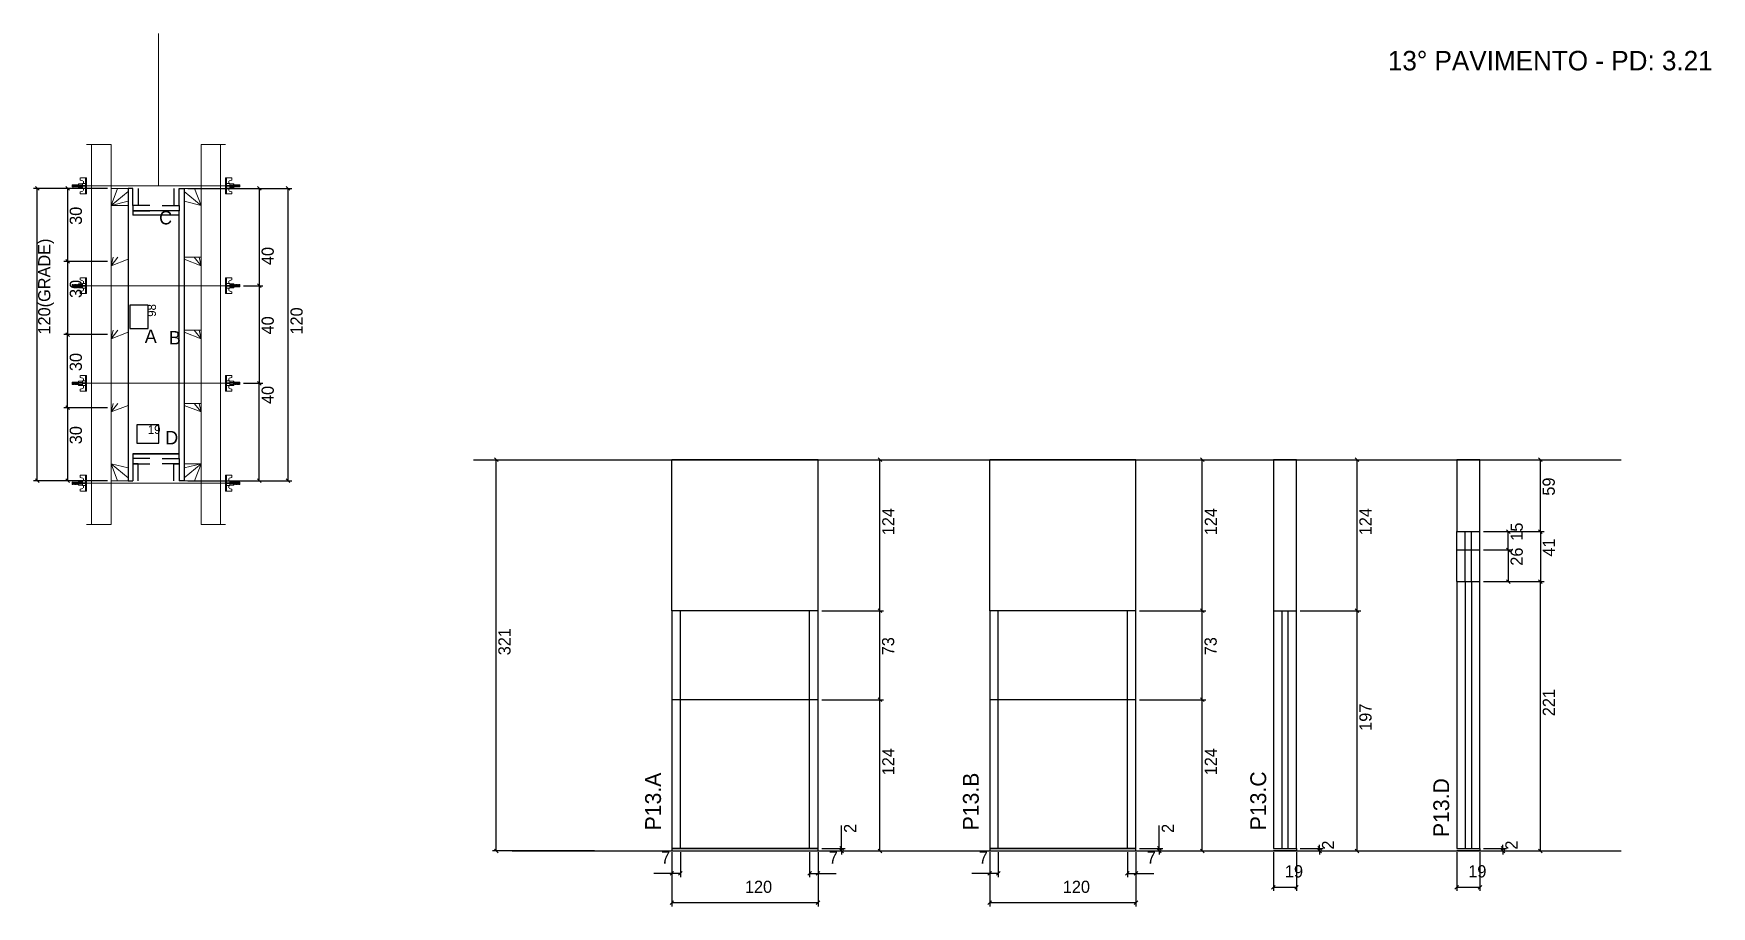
# Model space of a CAD drawing. Header units: metres. Extents: x 4483 to 5860, y 8696 to 9413.
import ezdxf

# ---------------------------------------------------------------- set-up
doc = ezdxf.new("R2010")
doc.units = ezdxf.units.M
for name, color, linetype in [('CHAPA', 7, 'Continuous'), ('COTA', 7, 'Continuous'), ('Hachura', 7, 'Continuous'), ('Madeira', 7, 'Continuous'), ('NIVEL 2° PAV.', 7, 'Continuous'), ('NOMENCLATURA', 7, 'Continuous'), ('Nível', 7, 'Continuous'), ('Painéis', 7, 'Continuous'), ('Perfil Metálico', 7, 'Continuous'), ('SARR_2.2x7', 7, 'Continuous'), ('SARRAFO', 7, 'Continuous'), ('Texto Seção', 7, 'Continuous'), ('TEXTO_GERAL', 7, 'Continuous')]:
    doc.layers.add(name, color=color, linetype=linetype)

msp = doc.modelspace()

# ---------------------------------------------------------------- linework, layer by layer
at = {"layer": 'CHAPA', "color": 1, "lineweight": 25}
for points in [[(4564.7, 9285.8), (4560.7, 9285.8), (4560.7, 9045.8), (4564.7, 9045.8)], [(4564.7, 9285.8), (4560.7, 9285.8), (4560.7, 9045.8), (4564.7, 9045.8)], [(4602.7, 9285.8), (4606.7, 9285.8), (4606.7, 9045.8), (4602.7, 9045.8)], [(4602.7, 9285.8), (4606.7, 9285.8), (4606.7, 9045.8), (4602.7, 9045.8)], [(4602.7, 9263.8), (4602.7, 9267.4), (4564.7, 9267.4), (4564.7, 9263.8)], [(4602.7, 9263.8), (4602.7, 9267.4), (4564.7, 9267.4), (4564.7, 9263.8)], [(4602.7, 9064.2), (4602.7, 9067.8), (4564.7, 9067.8), (4564.7, 9064.2)], [(4602.7, 9064.2), (4602.7, 9067.8), (4564.7, 9067.8), (4564.7, 9064.2)]]:
    msp.add_lwpolyline(points, dxfattribs=at)
at = {"layer": 'COTA', "color": 241, "lineweight": 25}
for p, q in [((4543.7, 9285.8), (4483.1, 9285.8)), ((4486.1, 9045.8), (4486.1, 9285.8)), ((4543.7, 9285.8), (4508.1, 9285.8)), ((4511.1, 9285.8), (4511.1, 9225.8)), ((4609.7, 9285.8), (4695.1, 9285.8)), ((4643.7, 9285.8), (4671.4, 9285.8)), ((4668.4, 9285.8), (4668.4, 9205.9)), ((4692.1, 9045.8), (4692.1, 9285.8)), ((4543.7, 9225.8), (4508.1, 9225.8)), ((4543.7, 9225.8), (4508.1, 9225.8)), ((4511.1, 9225.8), (4511.1, 9165.8)), ((4655.5, 9205.9), (4671.4, 9205.9)), ((4655.5, 9205.9), (4671.4, 9205.9)), ((4668.4, 9205.9), (4668.4, 9125.9)), ((4543.7, 9165.8), (4508.1, 9165.8)), ((4543.7, 9165.8), (4508.1, 9165.8)), ((4511.1, 9105.8), (4511.1, 9165.8)), ((4655.5, 9125.9), (4671.4, 9125.9)), ((4655.5, 9125.9), (4671.4, 9125.9)), ((4668.4, 9045.8), (4668.4, 9125.9)), ((4543.7, 9105.8), (4508.1, 9105.8)), ((4543.7, 9105.8), (4508.1, 9105.8)), ((4511.1, 9105.8), (4511.1, 9045.8)), ((5127, 9063.1), (5007, 9063.1)), ((5007, 8939.1), (5007, 9063.1)), ((5127, 8939.1), (5127, 9063.1)), ((5387.9, 9063.1), (5267.9, 9063.1)), ((5267.9, 8939.1), (5267.9, 9063.1)), ((5387.9, 8939.1), (5387.9, 9063.1)), ((4543.7, 9045.8), (4483.1, 9045.8)), ((4543.7, 9045.8), (4508.1, 9045.8)), ((4609.7, 9045.8), (4695.1, 9045.8)), ((4643.7, 9045.8), (4671.4, 9045.8))]:
    msp.add_line(p, q, dxfattribs=at)
at = {"layer": 'COTA', "color": 0, "lineweight": 25}
for p, q in [((4487.6, 9284.3), (4484.6, 9287.3)), ((4512.6, 9284.3), (4509.6, 9287.3)), ((4669.9, 9284.3), (4666.9, 9287.3)), ((4693.6, 9284.3), (4690.6, 9287.3)), ((4509.6, 9227.3), (4512.6, 9224.3)), ((4512.6, 9224.3), (4509.6, 9227.3)), ((4666.9, 9207.4), (4669.9, 9204.4)), ((4669.9, 9204.4), (4666.9, 9207.4)), ((4509.6, 9167.3), (4512.6, 9164.3)), ((4512.6, 9164.3), (4509.6, 9167.3)), ((4669.9, 9124.4), (4666.9, 9127.4)), ((4666.9, 9127.4), (4669.9, 9124.4)), ((4512.6, 9104.3), (4509.6, 9107.3)), ((4509.6, 9107.3), (4512.6, 9104.3)), ((5179.3, 9061.6), (5176.3, 9064.6)), ((5443.9, 9061.6), (5440.9, 9064.6)), ((5570.9, 9061.6), (5567.9, 9064.6)), ((5721.4, 9061.6), (5718.4, 9064.6)), ((4484.6, 9047.3), (4487.6, 9044.3)), ((4509.6, 9047.3), (4512.6, 9044.3)), ((4666.9, 9047.3), (4669.9, 9044.3)), ((4690.6, 9047.3), (4693.6, 9044.3)), ((5718.4, 9005.6), (5721.4, 9002.6)), ((5721.4, 8961.6), (5718.4, 8964.6)), ((5179.3, 8937.6), (5176.3, 8940.6)), ((5176.3, 8940.6), (5179.3, 8937.6)), ((5443.9, 8937.6), (5440.9, 8940.6)), ((5440.9, 8940.6), (5443.9, 8937.6)), ((5567.9, 8940.6), (5570.9, 8937.6)), ((5570.9, 8937.6), (5567.9, 8940.6)), ((5179.3, 8864.6), (5176.3, 8867.6)), ((5176.3, 8867.6), (5179.3, 8864.6)), ((5443.9, 8864.6), (5440.9, 8867.6)), ((5440.9, 8867.6), (5443.9, 8864.6)), ((5144.8, 8745.6), (5147.8, 8742.6)), ((5405.6, 8745.6), (5408.6, 8742.6)), ((5537.1, 8745.6), (5540.1, 8742.6)), ((5687.6, 8745.6), (5690.6, 8742.6)), ((5147.8, 8740.6), (5144.8, 8743.6)), ((5176.3, 8743.6), (5179.3, 8740.6)), ((5408.6, 8740.6), (5405.6, 8743.6)), ((5440.9, 8743.6), (5443.9, 8740.6)), ((5540.1, 8740.6), (5537.1, 8743.6)), ((5567.9, 8743.6), (5570.9, 8740.6)), ((5690.6, 8740.6), (5687.6, 8743.6)), ((5718.4, 8743.6), (5721.4, 8740.6)), ((5008.5, 8725.1), (5005.5, 8722.1)), ((5012.5, 8722.1), (5015.5, 8725.1)), ((5121.5, 8725.1), (5118.5, 8722.1)), ((5125.5, 8722.1), (5128.5, 8725.1)), ((5269.4, 8725.1), (5266.4, 8722.1)), ((5273.4, 8722.1), (5276.4, 8725.1)), ((5382.4, 8725.1), (5379.4, 8722.1)), ((5386.4, 8722.1), (5389.4, 8725.1)), ((5502.2, 8713.7), (5499.2, 8710.7)), ((5518.2, 8710.7), (5521.2, 8713.7)), ((5652.7, 8713.7), (5649.7, 8710.7)), ((5668.7, 8710.7), (5671.7, 8713.7)), ((5008.5, 8701), (5005.5, 8698)), ((5125.5, 8698), (5128.5, 8701)), ((5269.4, 8701), (5266.4, 8698)), ((5386.4, 8698), (5389.4, 8701))]:
    msp.add_line(p, q, dxfattribs=at)
at = {"layer": 'COTA', "color": 180, "lineweight": 25}
for p, q in [((4577.1, 9190), (4562.1, 9190)), ((4562.1, 9190), (4562.1, 9170.7)), ((4577.1, 9170.7), (4577.1, 9190)), ((4562.1, 9170.7), (4577.1, 9170.7)), ((4585.9, 9091.8), (4567.9, 9091.8)), ((4567.9, 9091.8), (4567.9, 9076.8)), ((4585.9, 9076.8), (4585.9, 9091.8)), ((4567.9, 9076.8), (4585.9, 9076.8))]:
    msp.add_line(p, q, dxfattribs=at)
at = {"layer": 'COTA', "color": 4, "lineweight": 25}
for p, q in [((5130, 9063.1), (5180.8, 9063.1)), ((5177.8, 8939.1), (5177.8, 9063.1)), ((5390.9, 9063.1), (5445.4, 9063.1)), ((5442.4, 8939.1), (5442.4, 9063.1)), ((5522.7, 9063.1), (5572.4, 9063.1)), ((5569.4, 8939.1), (5569.4, 9063.1)), ((5673.2, 9063.1), (5722.9, 9063.1)), ((5719.9, 9004.1), (5719.9, 9063.1)), ((5673.2, 9004.1), (5722.9, 9004.1)), ((5673.2, 8963.1), (5722.9, 8963.1)), ((5719.9, 8742.1), (5719.9, 8963.1)), ((5130, 8939.1), (5180.8, 8939.1)), ((5130, 8939.1), (5180.8, 8939.1)), ((5177.8, 8866.1), (5177.8, 8939.1)), ((5390.9, 8939.1), (5445.4, 8939.1)), ((5390.9, 8939.1), (5445.4, 8939.1)), ((5442.4, 8866.1), (5442.4, 8939.1)), ((5522.7, 8939.1), (5572.4, 8939.1)), ((5522.7, 8939.1), (5572.4, 8939.1)), ((5569.4, 8742.1), (5569.4, 8939.1)), ((5130, 8866.1), (5180.8, 8866.1)), ((5130, 8866.1), (5180.8, 8866.1)), ((5177.8, 8742.1), (5177.8, 8866.1)), ((5390.9, 8866.1), (5445.4, 8866.1)), ((5390.9, 8866.1), (5445.4, 8866.1)), ((5442.4, 8742.1), (5442.4, 8866.1)), ((5146.3, 8744.1), (5146.3, 8762.9)), ((5407.1, 8744.1), (5407.1, 8762.9)), ((5538.6, 8744.1), (5538.6, 8747.1)), ((5689.1, 8744.1), (5689.1, 8747.1)), ((5007, 8741.1), (5007, 8696.5)), ((5007, 8739.1), (5007, 8720.6)), ((5014, 8741.1), (5014, 8720.6)), ((5120, 8741.1), (5120, 8720.6)), ((5127, 8741.1), (5127, 8696.5)), ((5127, 8739.1), (5127, 8720.6)), ((5130, 8744.1), (5149.3, 8744.1)), ((5130, 8742.1), (5149.3, 8742.1)), ((5130, 8742.1), (5180.8, 8742.1)), ((5146.3, 8742.1), (5146.3, 8744.1)), ((5146.3, 8742.1), (5146.3, 8739.1)), ((5267.9, 8741.1), (5267.9, 8696.5)), ((5267.9, 8739.1), (5267.9, 8720.6)), ((5274.9, 8741.1), (5274.9, 8720.6)), ((5380.9, 8741.1), (5380.9, 8720.6)), ((5387.9, 8741.1), (5387.9, 8696.5)), ((5387.9, 8739.1), (5387.9, 8720.6)), ((5390.9, 8744.1), (5410.1, 8744.1)), ((5390.9, 8742.1), (5410.1, 8742.1)), ((5390.9, 8742.1), (5445.4, 8742.1)), ((5407.1, 8742.1), (5407.1, 8744.1)), ((5407.1, 8742.1), (5407.1, 8739.1)), ((5500.7, 8741.1), (5500.7, 8709.2)), ((5519.7, 8741.1), (5519.7, 8709.2)), ((5522.7, 8744.1), (5541.6, 8744.1)), ((5522.7, 8742.1), (5541.6, 8742.1)), ((5522.7, 8742.1), (5572.4, 8742.1)), ((5538.6, 8742.1), (5538.6, 8744.1)), ((5538.6, 8742.1), (5538.6, 8739.1)), ((5651.2, 8741.1), (5651.2, 8709.2)), ((5670.2, 8741.1), (5670.2, 8709.2)), ((5673.2, 8744.1), (5692.1, 8744.1)), ((5673.2, 8742.1), (5692.1, 8742.1)), ((5673.2, 8742.1), (5722.9, 8742.1)), ((5689.1, 8742.1), (5689.1, 8744.1)), ((5689.1, 8742.1), (5689.1, 8739.1)), ((5007, 8723.6), (4992.3, 8723.6)), ((5014, 8723.6), (5007, 8723.6)), ((5120, 8723.6), (5127, 8723.6)), ((5127, 8723.6), (5141.8, 8723.6)), ((5267.9, 8723.6), (5253.2, 8723.6)), ((5274.9, 8723.6), (5267.9, 8723.6)), ((5380.9, 8723.6), (5387.9, 8723.6)), ((5387.9, 8723.6), (5402.6, 8723.6)), ((5500.7, 8712.2), (5519.7, 8712.2)), ((5651.2, 8712.2), (5670.2, 8712.2)), ((5127, 8699.5), (5007, 8699.5)), ((5387.9, 8699.5), (5267.9, 8699.5))]:
    msp.add_line(p, q, dxfattribs=at)
at = {"layer": 'COTA', "color": 241, "lineweight": 25}
for points in [[(5519.7, 8939.1), (5519.7, 9063.1), (5500.7, 9063.1), (5500.7, 8939.1)], [(5670.2, 9004.1), (5670.2, 9063.1), (5651.2, 9063.1), (5651.2, 9004.1)]]:
    msp.add_lwpolyline(points, dxfattribs=at)
at = {"layer": 'Hachura', "color": 0, "lineweight": 9}
for p, q in [((4515.2, 9288.8), (4514.9, 9288.5)), ((4514.9, 9288.5), (4514.9, 9287.2)), ((4515.2, 9286.9), (4514.9, 9287.2)), ((4515.5, 9288.8), (4515.2, 9288.8)), ((4515.2, 9286.9), (4515.2, 9288.8)), ((4515.9, 9286.9), (4515.2, 9288.2)), ((4515.8, 9286.8), (4515.2, 9287.9)), ((4515.2, 9287.4), (4515.6, 9286.8)), ((4515.2, 9287.2), (4515.3, 9286.9)), ((4515.5, 9288.8), (4516.5, 9286.9)), ((4515.5, 9288.8), (4516.5, 9286.9)), ((4515.6, 9288.9), (4516.7, 9286.8)), ((4516.9, 9286.8), (4515.9, 9288.9)), ((4515.9, 9286.9), (4516.5, 9286.9)), ((4516.7, 9288.8), (4516.1, 9288.8)), ((4517, 9286.9), (4516.1, 9288.8)), ((4516.7, 9288.8), (4517.7, 9286.9)), ((4516.8, 9288.9), (4517.9, 9286.8)), ((4518.1, 9286.8), (4517, 9288.9)), ((4517.7, 9286.9), (4517, 9286.9)), ((4517.9, 9288.8), (4517.2, 9288.8)), ((4518.2, 9286.9), (4517.2, 9288.8)), ((4517.4, 9288.8), (4517.2, 9288.8)), ((4517.9, 9288.8), (4518.8, 9286.9)), ((4518, 9288.9), (4519, 9286.8)), ((4519.3, 9286.8), (4518.2, 9288.9)), ((4518.4, 9286.9), (4518.2, 9286.9)), ((4519, 9288.8), (4518.4, 9288.8)), ((4519.3, 9286.9), (4518.4, 9288.8)), ((4518.4, 9286.9), (4518.8, 9286.9)), ((4519, 9288.8), (4520, 9286.9)), ((4519.3, 9286.9), (4520, 9286.9)), ((4520, 9287.7), (4519.4, 9288.9)), ((4520, 9287.9), (4519.5, 9288.8)), ((4520, 9288.8), (4519.5, 9288.8)), ((4520, 9286.1), (4520, 9289.5)), ((4520, 9289.5), (4523.2, 9289.5)), ((4520, 9288.5), (4523.2, 9288.5)), ((4520, 9286.9), (4523.2, 9286.9)), ((4523.2, 9286.1), (4520, 9286.1)), ((4520.1, 9286.1), (4520.1, 9289.5)), ((4521.5, 9294.3), (4521.5, 9292.6)), ((4521.5, 9292.6), (4523.7, 9292)), ((4521.5, 9283), (4523.7, 9283.6)), ((4521.5, 9281.4), (4521.5, 9283)), ((4526.7, 9294.3), (4521.6, 9294.3)), ((4523.2, 9289.7), (4523.2, 9285.9)), ((4525.8, 9289.7), (4523.2, 9289.7)), ((4523.2, 9285.9), (4523.2, 9286.1)), ((4523.2, 9285.9), (4523.2, 9286.1)), ((4523.2, 9285.9), (4525.8, 9285.9)), ((4525.8, 9288.1), (4523.8, 9288.1)), ((4523.8, 9287.6), (4525.8, 9287.6)), ((4524, 9291.7), (4524, 9289.7)), ((4524, 9283.9), (4524, 9285.9)), ((4525.8, 9294.3), (4525.8, 9281.4)), ((4525.8, 9294.3), (4525.8, 9289.1)), ((4525.8, 9294.1), (4526.7, 9294.1)), ((4525.8, 9293.9), (4526.7, 9293.9)), ((4525.8, 9293.6), (4526.7, 9293.6)), ((4525.8, 9293.1), (4526.7, 9293.1)), ((4525.8, 9292.3), (4526.7, 9292.3)), ((4525.8, 9290.9), (4526.7, 9290.9)), ((4525.8, 9287.8), (4525.8, 9289.7)), ((4525.8, 9289.1), (4525.8, 9288.5)), ((4525.8, 9287.8), (4526.7, 9287.8)), ((4525.8, 9284.8), (4526.7, 9284.8)), ((4525.8, 9283.4), (4526.7, 9283.4)), ((4525.8, 9282.5), (4526.7, 9282.5)), ((4525.8, 9282), (4526.7, 9282)), ((4526.1, 9288.8), (4525.9, 9288.8)), ((4525.9, 9286.8), (4526.4, 9286.8)), ((4526.5, 9288.8), (4526.1, 9288.8)), ((4526.7, 9281.4), (4526.7, 9294.3)), ((4526.7, 9282.3), (4526.7, 9290.1)), ((4640.7, 9281.4), (4640.7, 9294.3)), ((4640.7, 9294.3), (4645.8, 9294.3)), ((4641.6, 9294.1), (4640.7, 9294.1)), ((4641.6, 9293.9), (4640.7, 9293.9)), ((4641.6, 9293.6), (4640.7, 9293.6)), ((4641.6, 9293.1), (4640.7, 9293.1)), ((4641.6, 9292.3), (4640.7, 9292.3)), ((4641.6, 9290.9), (4640.7, 9290.9)), ((4640.7, 9282.3), (4640.7, 9290.1)), ((4641.6, 9287.8), (4640.7, 9287.8)), ((4641.6, 9284.8), (4640.7, 9284.8)), ((4641.6, 9283.4), (4640.7, 9283.4)), ((4641.6, 9282.5), (4640.7, 9282.5)), ((4641.6, 9282), (4640.7, 9282)), ((4640.8, 9288.8), (4641.3, 9288.8)), ((4641.5, 9286.8), (4641, 9286.8)), ((4641.3, 9288.8), (4641.5, 9288.8)), ((4641.6, 9294.3), (4641.6, 9281.4)), ((4641.6, 9294.3), (4641.6, 9289.1)), ((4641.6, 9287.8), (4641.6, 9289.7)), ((4641.6, 9289.7), (4644.2, 9289.7)), ((4641.6, 9289.1), (4641.6, 9288.5)), ((4641.6, 9288.1), (4643.6, 9288.1)), ((4643.6, 9287.6), (4641.6, 9287.6)), ((4644.2, 9285.9), (4641.6, 9285.9)), ((4643.4, 9291.7), (4643.4, 9289.7)), ((4643.4, 9283.9), (4643.4, 9285.9)), ((4645.9, 9292.6), (4643.6, 9292)), ((4645.9, 9283), (4643.6, 9283.6)), ((4644.2, 9289.7), (4644.2, 9285.9)), ((4647.4, 9289.5), (4644.2, 9289.5)), ((4647.4, 9288.5), (4644.2, 9288.5)), ((4647.4, 9286.9), (4644.2, 9286.9)), ((4644.2, 9286.1), (4647.4, 9286.1)), ((4644.2, 9285.9), (4644.2, 9286.1)), ((4644.2, 9285.9), (4644.2, 9286.1)), ((4645.9, 9294.3), (4645.9, 9292.6)), ((4645.9, 9281.4), (4645.9, 9283)), ((4647.3, 9286.1), (4647.3, 9289.5)), ((4647.4, 9286.1), (4647.4, 9289.5)), ((4647.4, 9287.7), (4648, 9288.9)), ((4648.4, 9288.8), (4647.4, 9286.9)), ((4647.4, 9287.9), (4647.9, 9288.8)), ((4647.4, 9288.8), (4647.9, 9288.8)), ((4648, 9286.9), (4647.4, 9286.9)), ((4648, 9286.9), (4649, 9288.8)), ((4648.1, 9286.8), (4649.2, 9288.9)), ((4649.4, 9288.9), (4648.4, 9286.8)), ((4648.4, 9288.8), (4649, 9288.8)), ((4649.5, 9288.8), (4648.6, 9286.9)), ((4649, 9286.9), (4648.6, 9286.9)), ((4649, 9286.9), (4649.2, 9286.9)), ((4649.2, 9286.9), (4650.2, 9288.8)), ((4649.3, 9286.8), (4650.4, 9288.9)), ((4650.6, 9288.9), (4649.5, 9286.8)), ((4649.5, 9288.8), (4650.2, 9288.8)), ((4650.7, 9288.8), (4649.7, 9286.9)), ((4649.7, 9286.9), (4650.4, 9286.9)), ((4650, 9288.8), (4650.2, 9288.8)), ((4650.4, 9286.8), (4651.5, 9288.9)), ((4650.4, 9286.9), (4651.3, 9288.8)), ((4651.8, 9288.9), (4650.7, 9286.8)), ((4650.7, 9288.8), (4651.3, 9288.8)), ((4651.9, 9288.8), (4650.9, 9286.9)), ((4651.9, 9288.8), (4650.9, 9286.9)), ((4651.5, 9286.9), (4650.9, 9286.9)), ((4651.5, 9286.9), (4652.2, 9288.2)), ((4651.6, 9286.8), (4652.2, 9287.9)), ((4652.2, 9287.4), (4651.8, 9286.8)), ((4651.9, 9288.8), (4652.2, 9288.8)), ((4652.2, 9287.2), (4652, 9286.9)), ((4652.2, 9288.8), (4652.5, 9288.5)), ((4652.2, 9286.9), (4652.2, 9288.8)), ((4652.2, 9286.9), (4652.5, 9287.2)), ((4652.5, 9288.5), (4652.5, 9287.2)), ((4525.8, 9281.4), (4521.5, 9281.4)), ((4525.8, 9281.7), (4526.7, 9281.7)), ((4525.8, 9281.5), (4526.7, 9281.5)), ((4525.8, 9281.4), (4526.7, 9281.4)), ((4641.6, 9281.7), (4640.7, 9281.7)), ((4641.6, 9281.5), (4640.7, 9281.5)), ((4641.6, 9281.4), (4640.7, 9281.4)), ((4641.6, 9281.4), (4645.9, 9281.4)), ((4515.2, 9206.8), (4514.9, 9206.5)), ((4514.9, 9206.5), (4514.9, 9205.2)), ((4515.2, 9204.9), (4514.9, 9205.2)), ((4515.5, 9206.8), (4515.2, 9206.8)), ((4515.2, 9204.9), (4515.2, 9206.8)), ((4515.9, 9204.9), (4515.2, 9206.2)), ((4515.8, 9204.8), (4515.2, 9205.9)), ((4515.2, 9205.4), (4515.6, 9204.8)), ((4515.2, 9205.2), (4515.3, 9204.9)), ((4515.5, 9206.8), (4516.5, 9204.9)), ((4515.5, 9206.8), (4516.5, 9204.9)), ((4515.6, 9206.9), (4516.7, 9204.8)), ((4516.9, 9204.8), (4515.9, 9206.9)), ((4515.9, 9204.9), (4516.5, 9204.9)), ((4516.7, 9206.8), (4516.1, 9206.8)), ((4517, 9204.9), (4516.1, 9206.8)), ((4516.7, 9206.8), (4517.7, 9204.9)), ((4516.8, 9206.9), (4517.9, 9204.8)), ((4518.1, 9204.8), (4517, 9206.9)), ((4517.7, 9204.9), (4517, 9204.9)), ((4517.9, 9206.8), (4517.2, 9206.8)), ((4518.2, 9204.9), (4517.2, 9206.8)), ((4517.4, 9206.8), (4517.2, 9206.8)), ((4517.9, 9206.8), (4518.8, 9204.9)), ((4518, 9206.9), (4519, 9204.8)), ((4519.3, 9204.8), (4518.2, 9206.9)), ((4518.4, 9204.9), (4518.2, 9204.9)), ((4519, 9206.8), (4518.4, 9206.8)), ((4519.3, 9204.9), (4518.4, 9206.8)), ((4518.4, 9204.9), (4518.8, 9204.9)), ((4519, 9206.8), (4520, 9204.9)), ((4519.3, 9204.9), (4520, 9204.9)), ((4520, 9205.7), (4519.4, 9206.9)), ((4520, 9205.9), (4519.5, 9206.8)), ((4520, 9206.8), (4519.5, 9206.8)), ((4520, 9204.1), (4520, 9207.5)), ((4520, 9207.5), (4523.2, 9207.5)), ((4520, 9206.5), (4523.2, 9206.5)), ((4520, 9204.9), (4523.2, 9204.9)), ((4523.2, 9204.1), (4520, 9204.1)), ((4520.1, 9204.1), (4520.1, 9207.5)), ((4521.5, 9212.3), (4521.5, 9210.6)), ((4521.5, 9210.6), (4523.7, 9210)), ((4521.5, 9201), (4523.7, 9201.6)), ((4521.5, 9199.4), (4521.5, 9201)), ((4525.8, 9199.4), (4521.5, 9199.4)), ((4526.7, 9212.3), (4521.6, 9212.3)), ((4523.2, 9207.7), (4523.2, 9203.9)), ((4525.8, 9207.7), (4523.2, 9207.7)), ((4523.2, 9203.9), (4523.2, 9204.1)), ((4523.2, 9203.9), (4523.2, 9204.1)), ((4523.2, 9203.9), (4525.8, 9203.9)), ((4525.8, 9206.1), (4523.8, 9206.1)), ((4523.8, 9205.6), (4525.8, 9205.6)), ((4524, 9209.7), (4524, 9207.7)), ((4524, 9201.9), (4524, 9203.9)), ((4525.8, 9212.3), (4525.8, 9199.4)), ((4525.8, 9212.3), (4525.8, 9207.1)), ((4525.8, 9212.1), (4526.7, 9212.1)), ((4525.8, 9211.9), (4526.7, 9211.9)), ((4525.8, 9211.6), (4526.7, 9211.6)), ((4525.8, 9211.1), (4526.7, 9211.1)), ((4525.8, 9210.3), (4526.7, 9210.3)), ((4525.8, 9208.9), (4526.7, 9208.9)), ((4525.8, 9205.8), (4525.8, 9207.7)), ((4525.8, 9207.1), (4525.8, 9206.5)), ((4525.8, 9205.8), (4526.7, 9205.8)), ((4525.8, 9202.8), (4526.7, 9202.8)), ((4525.8, 9201.4), (4526.7, 9201.4)), ((4525.8, 9200.5), (4526.7, 9200.5)), ((4525.8, 9200), (4526.7, 9200)), ((4525.8, 9199.7), (4526.7, 9199.7)), ((4525.8, 9199.5), (4526.7, 9199.5)), ((4525.8, 9199.4), (4526.7, 9199.4)), ((4526.1, 9206.8), (4525.9, 9206.8)), ((4525.9, 9204.8), (4526.4, 9204.8)), ((4526.5, 9206.8), (4526.1, 9206.8)), ((4526.7, 9199.4), (4526.7, 9212.3)), ((4526.7, 9200.3), (4526.7, 9208.1)), ((4640.7, 9199.4), (4640.7, 9212.3)), ((4640.7, 9212.3), (4645.8, 9212.3)), ((4641.6, 9212.1), (4640.7, 9212.1)), ((4641.6, 9211.9), (4640.7, 9211.9)), ((4641.6, 9211.6), (4640.7, 9211.6)), ((4641.6, 9211.1), (4640.7, 9211.1)), ((4641.6, 9210.3), (4640.7, 9210.3)), ((4641.6, 9208.9), (4640.7, 9208.9)), ((4640.7, 9200.3), (4640.7, 9208.1)), ((4641.6, 9205.8), (4640.7, 9205.8)), ((4641.6, 9202.8), (4640.7, 9202.8)), ((4641.6, 9201.4), (4640.7, 9201.4)), ((4641.6, 9200.5), (4640.7, 9200.5)), ((4641.6, 9200), (4640.7, 9200)), ((4641.6, 9199.7), (4640.7, 9199.7)), ((4641.6, 9199.5), (4640.7, 9199.5)), ((4641.6, 9199.4), (4640.7, 9199.4)), ((4640.8, 9206.8), (4641.3, 9206.8)), ((4641.5, 9204.8), (4641, 9204.8)), ((4641.3, 9206.8), (4641.5, 9206.8)), ((4641.6, 9212.3), (4641.6, 9199.4)), ((4641.6, 9212.3), (4641.6, 9207.1)), ((4641.6, 9205.8), (4641.6, 9207.7)), ((4641.6, 9207.7), (4644.2, 9207.7)), ((4641.6, 9207.1), (4641.6, 9206.5)), ((4641.6, 9206.1), (4643.6, 9206.1)), ((4643.6, 9205.6), (4641.6, 9205.6)), ((4644.2, 9203.9), (4641.6, 9203.9)), ((4641.6, 9199.4), (4645.9, 9199.4)), ((4643.4, 9209.7), (4643.4, 9207.7)), ((4643.4, 9201.9), (4643.4, 9203.9)), ((4645.9, 9210.6), (4643.6, 9210)), ((4645.9, 9201), (4643.6, 9201.6)), ((4644.2, 9207.7), (4644.2, 9203.9)), ((4647.4, 9207.5), (4644.2, 9207.5)), ((4647.4, 9206.5), (4644.2, 9206.5)), ((4647.4, 9204.9), (4644.2, 9204.9)), ((4644.2, 9204.1), (4647.4, 9204.1)), ((4644.2, 9203.9), (4644.2, 9204.1)), ((4644.2, 9203.9), (4644.2, 9204.1)), ((4645.9, 9212.3), (4645.9, 9210.6)), ((4645.9, 9199.4), (4645.9, 9201)), ((4647.3, 9204.1), (4647.3, 9207.5)), ((4647.4, 9204.1), (4647.4, 9207.5)), ((4647.4, 9205.7), (4648, 9206.9)), ((4648.4, 9206.8), (4647.4, 9204.9)), ((4647.4, 9205.9), (4647.9, 9206.8)), ((4647.4, 9206.8), (4647.9, 9206.8)), ((4648, 9204.9), (4647.4, 9204.9)), ((4648, 9204.9), (4649, 9206.8)), ((4648.1, 9204.8), (4649.2, 9206.9)), ((4649.4, 9206.9), (4648.4, 9204.8)), ((4648.4, 9206.8), (4649, 9206.8)), ((4649.5, 9206.8), (4648.6, 9204.9)), ((4649, 9204.9), (4648.6, 9204.9)), ((4649, 9204.9), (4649.2, 9204.9)), ((4649.2, 9204.9), (4650.2, 9206.8)), ((4649.3, 9204.8), (4650.4, 9206.9)), ((4650.6, 9206.9), (4649.5, 9204.8)), ((4649.5, 9206.8), (4650.2, 9206.8)), ((4650.7, 9206.8), (4649.7, 9204.9)), ((4649.7, 9204.9), (4650.4, 9204.9)), ((4650, 9206.8), (4650.2, 9206.8)), ((4650.4, 9204.8), (4651.5, 9206.9)), ((4650.4, 9204.9), (4651.3, 9206.8)), ((4651.8, 9206.9), (4650.7, 9204.8)), ((4650.7, 9206.8), (4651.3, 9206.8)), ((4651.9, 9206.8), (4650.9, 9204.9)), ((4651.9, 9206.8), (4650.9, 9204.9)), ((4651.5, 9204.9), (4650.9, 9204.9)), ((4651.5, 9204.9), (4652.2, 9206.2)), ((4651.6, 9204.8), (4652.2, 9205.9)), ((4652.2, 9205.4), (4651.8, 9204.8)), ((4651.9, 9206.8), (4652.2, 9206.8)), ((4652.2, 9205.2), (4652, 9204.9)), ((4652.2, 9206.8), (4652.5, 9206.5)), ((4652.2, 9204.9), (4652.2, 9206.8)), ((4652.2, 9204.9), (4652.5, 9205.2)), ((4652.5, 9206.5), (4652.5, 9205.2)), ((4521.5, 9132.3), (4521.5, 9130.6)), ((4521.5, 9130.6), (4523.7, 9130)), ((4526.7, 9132.3), (4521.6, 9132.3)), ((4525.8, 9132.3), (4525.8, 9119.4)), ((4525.8, 9132.3), (4525.8, 9127.1)), ((4525.8, 9132.1), (4526.7, 9132.1)), ((4525.8, 9131.9), (4526.7, 9131.9)), ((4525.8, 9131.6), (4526.7, 9131.6)), ((4525.8, 9131.1), (4526.7, 9131.1)), ((4526.7, 9119.4), (4526.7, 9132.3)), ((4640.7, 9119.4), (4640.7, 9132.3)), ((4640.7, 9132.3), (4645.8, 9132.3)), ((4641.6, 9132.1), (4640.7, 9132.1)), ((4641.6, 9131.9), (4640.7, 9131.9)), ((4641.6, 9131.6), (4640.7, 9131.6)), ((4641.6, 9131.1), (4640.7, 9131.1)), ((4641.6, 9132.3), (4641.6, 9119.4)), ((4641.6, 9132.3), (4641.6, 9127.1)), ((4645.9, 9130.6), (4643.6, 9130)), ((4645.9, 9132.3), (4645.9, 9130.6)), ((4515.2, 9126.8), (4514.9, 9126.5)), ((4514.9, 9126.5), (4514.9, 9125.2)), ((4515.2, 9124.9), (4514.9, 9125.2)), ((4515.5, 9126.8), (4515.2, 9126.8)), ((4515.2, 9124.9), (4515.2, 9126.8)), ((4515.9, 9124.9), (4515.2, 9126.2)), ((4515.8, 9124.8), (4515.2, 9125.9)), ((4515.2, 9125.4), (4515.6, 9124.8)), ((4515.2, 9125.2), (4515.3, 9124.9)), ((4515.5, 9126.8), (4516.5, 9124.9)), ((4515.5, 9126.8), (4516.5, 9124.9)), ((4515.6, 9126.9), (4516.7, 9124.8)), ((4516.9, 9124.8), (4515.9, 9126.9)), ((4515.9, 9124.9), (4516.5, 9124.9)), ((4516.7, 9126.8), (4516.1, 9126.8)), ((4517, 9124.9), (4516.1, 9126.8)), ((4516.7, 9126.8), (4517.7, 9124.9)), ((4516.8, 9126.9), (4517.9, 9124.8)), ((4518.1, 9124.8), (4517, 9126.9)), ((4517.7, 9124.9), (4517, 9124.9)), ((4517.9, 9126.8), (4517.2, 9126.8)), ((4518.2, 9124.9), (4517.2, 9126.8)), ((4517.4, 9126.8), (4517.2, 9126.8)), ((4517.9, 9126.8), (4518.8, 9124.9)), ((4518, 9126.9), (4519, 9124.8)), ((4519.3, 9124.8), (4518.2, 9126.9)), ((4518.4, 9124.9), (4518.2, 9124.9)), ((4519, 9126.8), (4518.4, 9126.8)), ((4519.3, 9124.9), (4518.4, 9126.8)), ((4518.4, 9124.9), (4518.8, 9124.9)), ((4519, 9126.8), (4520, 9124.9)), ((4519.3, 9124.9), (4520, 9124.9)), ((4520, 9125.7), (4519.4, 9126.9)), ((4520, 9125.9), (4519.5, 9126.8)), ((4520, 9126.8), (4519.5, 9126.8)), ((4520, 9124.1), (4520, 9127.5)), ((4520, 9127.5), (4523.2, 9127.5)), ((4520, 9126.5), (4523.2, 9126.5)), ((4520, 9124.9), (4523.2, 9124.9)), ((4523.2, 9124.1), (4520, 9124.1)), ((4520.1, 9124.1), (4520.1, 9127.5)), ((4521.5, 9121), (4523.7, 9121.6)), ((4521.5, 9119.4), (4521.5, 9121)), ((4525.8, 9119.4), (4521.5, 9119.4)), ((4523.2, 9127.7), (4523.2, 9123.9)), ((4525.8, 9127.7), (4523.2, 9127.7)), ((4523.2, 9123.9), (4523.2, 9124.1)), ((4523.2, 9123.9), (4523.2, 9124.1)), ((4523.2, 9123.9), (4525.8, 9123.9)), ((4525.8, 9126.1), (4523.8, 9126.1)), ((4523.8, 9125.6), (4525.8, 9125.6)), ((4524, 9129.7), (4524, 9127.7)), ((4524, 9121.9), (4524, 9123.9)), ((4525.8, 9130.3), (4526.7, 9130.3)), ((4525.8, 9128.9), (4526.7, 9128.9)), ((4525.8, 9125.8), (4525.8, 9127.7)), ((4525.8, 9127.1), (4525.8, 9126.5)), ((4525.8, 9125.8), (4526.7, 9125.8)), ((4525.8, 9122.8), (4526.7, 9122.8)), ((4525.8, 9121.4), (4526.7, 9121.4)), ((4525.8, 9120.5), (4526.7, 9120.5)), ((4525.8, 9120), (4526.7, 9120)), ((4525.8, 9119.7), (4526.7, 9119.7)), ((4525.8, 9119.5), (4526.7, 9119.5)), ((4525.8, 9119.4), (4526.7, 9119.4)), ((4526.1, 9126.8), (4525.9, 9126.8)), ((4525.9, 9124.8), (4526.4, 9124.8)), ((4526.5, 9126.8), (4526.1, 9126.8)), ((4526.7, 9120.3), (4526.7, 9128.1)), ((4641.6, 9130.3), (4640.7, 9130.3)), ((4641.6, 9128.9), (4640.7, 9128.9)), ((4640.7, 9120.3), (4640.7, 9128.1)), ((4641.6, 9125.8), (4640.7, 9125.8)), ((4641.6, 9122.8), (4640.7, 9122.8)), ((4641.6, 9121.4), (4640.7, 9121.4)), ((4641.6, 9120.5), (4640.7, 9120.5)), ((4641.6, 9120), (4640.7, 9120)), ((4641.6, 9119.7), (4640.7, 9119.7)), ((4641.6, 9119.5), (4640.7, 9119.5)), ((4641.6, 9119.4), (4640.7, 9119.4)), ((4640.8, 9126.8), (4641.3, 9126.8)), ((4641.5, 9124.8), (4641, 9124.8)), ((4641.3, 9126.8), (4641.5, 9126.8)), ((4641.6, 9125.8), (4641.6, 9127.7)), ((4641.6, 9127.7), (4644.2, 9127.7)), ((4641.6, 9127.1), (4641.6, 9126.5)), ((4641.6, 9126.1), (4643.6, 9126.1)), ((4643.6, 9125.6), (4641.6, 9125.6)), ((4644.2, 9123.9), (4641.6, 9123.9)), ((4641.6, 9119.4), (4645.9, 9119.4)), ((4643.4, 9129.7), (4643.4, 9127.7)), ((4643.4, 9121.9), (4643.4, 9123.9)), ((4645.9, 9121), (4643.6, 9121.6)), ((4644.2, 9127.7), (4644.2, 9123.9)), ((4647.4, 9127.5), (4644.2, 9127.5)), ((4647.4, 9126.5), (4644.2, 9126.5)), ((4647.4, 9124.9), (4644.2, 9124.9)), ((4644.2, 9124.1), (4647.4, 9124.1)), ((4644.2, 9123.9), (4644.2, 9124.1)), ((4644.2, 9123.9), (4644.2, 9124.1)), ((4645.9, 9119.4), (4645.9, 9121)), ((4647.3, 9124.1), (4647.3, 9127.5)), ((4647.4, 9124.1), (4647.4, 9127.5)), ((4647.4, 9125.7), (4648, 9126.9)), ((4648.4, 9126.8), (4647.4, 9124.9)), ((4647.4, 9125.9), (4647.9, 9126.8)), ((4647.4, 9126.8), (4647.9, 9126.8)), ((4648, 9124.9), (4647.4, 9124.9)), ((4648, 9124.9), (4649, 9126.8)), ((4648.1, 9124.8), (4649.2, 9126.9)), ((4649.4, 9126.9), (4648.4, 9124.8)), ((4648.4, 9126.8), (4649, 9126.8)), ((4649.5, 9126.8), (4648.6, 9124.9)), ((4649, 9124.9), (4648.6, 9124.9)), ((4649, 9124.9), (4649.2, 9124.9)), ((4649.2, 9124.9), (4650.2, 9126.8)), ((4649.3, 9124.8), (4650.4, 9126.9)), ((4650.6, 9126.9), (4649.5, 9124.8)), ((4649.5, 9126.8), (4650.2, 9126.8)), ((4650.7, 9126.8), (4649.7, 9124.9)), ((4649.7, 9124.9), (4650.4, 9124.9)), ((4650, 9126.8), (4650.2, 9126.8)), ((4650.4, 9124.8), (4651.5, 9126.9)), ((4650.4, 9124.9), (4651.3, 9126.8)), ((4651.8, 9126.9), (4650.7, 9124.8)), ((4650.7, 9126.8), (4651.3, 9126.8)), ((4651.9, 9126.8), (4650.9, 9124.9)), ((4651.9, 9126.8), (4650.9, 9124.9)), ((4651.5, 9124.9), (4650.9, 9124.9)), ((4651.5, 9124.9), (4652.2, 9126.2)), ((4651.6, 9124.8), (4652.2, 9125.9)), ((4652.2, 9125.4), (4651.8, 9124.8)), ((4651.9, 9126.8), (4652.2, 9126.8)), ((4652.2, 9125.2), (4652, 9124.9)), ((4652.2, 9126.8), (4652.5, 9126.5)), ((4652.2, 9124.9), (4652.2, 9126.8)), ((4652.2, 9124.9), (4652.5, 9125.2)), ((4652.5, 9126.5), (4652.5, 9125.2)), ((4525.8, 9050.3), (4521.5, 9050.3)), ((4521.5, 9050.3), (4521.5, 9048.6)), ((4521.5, 9048.6), (4523.7, 9048)), ((4525.8, 9037.4), (4525.8, 9050.3)), ((4525.8, 9050.3), (4526.7, 9050.3)), ((4525.8, 9050.1), (4526.7, 9050.1)), ((4525.8, 9049.9), (4526.7, 9049.9)), ((4525.8, 9049.6), (4526.7, 9049.6)), ((4525.8, 9049.1), (4526.7, 9049.1)), ((4525.8, 9048.3), (4526.7, 9048.3)), ((4526.7, 9050.3), (4526.7, 9037.4)), ((4526.7, 9049.3), (4526.7, 9041.5)), ((4640.7, 9050.3), (4640.7, 9037.4)), ((4641.6, 9050.3), (4640.7, 9050.3)), ((4641.6, 9050.1), (4640.7, 9050.1)), ((4641.6, 9049.9), (4640.7, 9049.9)), ((4641.6, 9049.6), (4640.7, 9049.6)), ((4640.7, 9049.3), (4640.7, 9041.5)), ((4641.6, 9049.1), (4640.7, 9049.1)), ((4641.6, 9048.3), (4640.7, 9048.3)), ((4641.6, 9037.4), (4641.6, 9050.3)), ((4641.6, 9050.3), (4645.9, 9050.3)), ((4645.9, 9048.6), (4643.6, 9048)), ((4645.9, 9050.3), (4645.9, 9048.6)), ((4515.2, 9044.7), (4514.9, 9044.4)), ((4514.9, 9043.1), (4514.9, 9044.4)), ((4515.2, 9042.8), (4514.9, 9043.1)), ((4515.2, 9044.2), (4515.6, 9044.9)), ((4515.8, 9044.8), (4515.2, 9043.7)), ((4515.2, 9044.5), (4515.3, 9044.7)), ((4515.9, 9044.7), (4515.2, 9043.4)), ((4515.2, 9044.7), (4515.2, 9042.8)), ((4515.5, 9042.8), (4515.2, 9042.8)), ((4515.5, 9042.8), (4516.5, 9044.7)), ((4515.5, 9042.8), (4516.5, 9044.7)), ((4515.6, 9042.7), (4516.7, 9044.9)), ((4516.9, 9044.8), (4515.9, 9042.7)), ((4515.9, 9044.7), (4516.5, 9044.7)), ((4517, 9044.7), (4516.1, 9042.8)), ((4516.7, 9042.8), (4516.1, 9042.8)), ((4516.7, 9042.8), (4517.7, 9044.7)), ((4516.8, 9042.7), (4517.9, 9044.9)), ((4518.1, 9044.8), (4517, 9042.7)), ((4517.7, 9044.7), (4517, 9044.7)), ((4518.2, 9044.7), (4517.2, 9042.8)), ((4517.9, 9042.8), (4517.2, 9042.8)), ((4517.4, 9042.8), (4517.2, 9042.8)), ((4517.9, 9042.8), (4518.8, 9044.7)), ((4518, 9042.7), (4519, 9044.9)), ((4519.3, 9044.8), (4518.2, 9042.7)), ((4518.4, 9044.7), (4518.2, 9044.7)), ((4518.4, 9044.7), (4518.8, 9044.7)), ((4519.3, 9044.7), (4518.4, 9042.8)), ((4519, 9042.8), (4518.4, 9042.8)), ((4519, 9042.8), (4520, 9044.7)), ((4519.3, 9044.7), (4520, 9044.7)), ((4520, 9043.9), (4519.4, 9042.7)), ((4520, 9043.7), (4519.5, 9042.8)), ((4520, 9042.8), (4519.5, 9042.8)), ((4520, 9045.5), (4520, 9042.1)), ((4523.2, 9045.5), (4520, 9045.5)), ((4520, 9044.7), (4523.2, 9044.7)), ((4520, 9043.2), (4523.2, 9043.2)), ((4520, 9042.1), (4523.2, 9042.1)), ((4520.1, 9045.5), (4520.1, 9042.1)), ((4521.5, 9039), (4523.7, 9039.6)), ((4521.5, 9037.4), (4521.5, 9039)), ((4526.7, 9037.4), (4521.6, 9037.4)), ((4523.2, 9041.9), (4523.2, 9045.7)), ((4523.2, 9045.7), (4525.8, 9045.7)), ((4523.2, 9045.7), (4523.2, 9045.5)), ((4523.2, 9045.7), (4523.2, 9045.5)), ((4525.8, 9041.9), (4523.2, 9041.9)), ((4523.8, 9044), (4525.8, 9044)), ((4525.8, 9043.5), (4523.8, 9043.5)), ((4524, 9047.7), (4524, 9045.7)), ((4524, 9039.9), (4524, 9041.9)), ((4525.8, 9046.8), (4526.7, 9046.8)), ((4525.8, 9043.8), (4525.8, 9041.9)), ((4525.8, 9043.8), (4526.7, 9043.8)), ((4525.8, 9042.5), (4525.8, 9043.2)), ((4525.8, 9037.4), (4525.8, 9042.5)), ((4525.8, 9040.8), (4526.7, 9040.8)), ((4525.8, 9039.4), (4526.7, 9039.4)), ((4525.8, 9038.5), (4526.7, 9038.5)), ((4525.8, 9038), (4526.7, 9038)), ((4525.8, 9037.7), (4526.7, 9037.7)), ((4525.8, 9037.5), (4526.7, 9037.5)), ((4525.9, 9044.8), (4526.4, 9044.8)), ((4526.1, 9042.8), (4525.9, 9042.8)), ((4526.5, 9042.8), (4526.1, 9042.8)), ((4641.6, 9046.8), (4640.7, 9046.8)), ((4641.6, 9043.8), (4640.7, 9043.8)), ((4641.6, 9040.8), (4640.7, 9040.8)), ((4641.6, 9039.4), (4640.7, 9039.4)), ((4641.6, 9038.5), (4640.7, 9038.5)), ((4641.6, 9038), (4640.7, 9038)), ((4641.6, 9037.7), (4640.7, 9037.7)), ((4641.6, 9037.5), (4640.7, 9037.5)), ((4640.7, 9037.4), (4645.8, 9037.4)), ((4640.8, 9042.8), (4641.3, 9042.8)), ((4641.5, 9044.8), (4641, 9044.8)), ((4641.3, 9042.8), (4641.5, 9042.8)), ((4644.2, 9045.7), (4641.6, 9045.7)), ((4643.6, 9044), (4641.6, 9044)), ((4641.6, 9043.8), (4641.6, 9041.9)), ((4641.6, 9043.5), (4643.6, 9043.5)), ((4641.6, 9042.5), (4641.6, 9043.2)), ((4641.6, 9037.4), (4641.6, 9042.5)), ((4641.6, 9041.9), (4644.2, 9041.9)), ((4643.4, 9047.7), (4643.4, 9045.7)), ((4643.4, 9039.9), (4643.4, 9041.9)), ((4645.9, 9039), (4643.6, 9039.6)), ((4644.2, 9041.9), (4644.2, 9045.7)), ((4644.2, 9045.7), (4644.2, 9045.5)), ((4644.2, 9045.7), (4644.2, 9045.5)), ((4644.2, 9045.5), (4647.4, 9045.5)), ((4647.4, 9044.7), (4644.2, 9044.7)), ((4647.4, 9043.2), (4644.2, 9043.2)), ((4647.4, 9042.1), (4644.2, 9042.1)), ((4645.9, 9037.4), (4645.9, 9039)), ((4647.3, 9045.5), (4647.3, 9042.1)), ((4647.4, 9045.5), (4647.4, 9042.1)), ((4648, 9044.7), (4647.4, 9044.7)), ((4648.4, 9042.8), (4647.4, 9044.7)), ((4647.4, 9043.9), (4648, 9042.7)), ((4647.4, 9043.7), (4647.9, 9042.8)), ((4647.4, 9042.8), (4647.9, 9042.8)), ((4648, 9044.7), (4649, 9042.8)), ((4648.1, 9044.8), (4649.2, 9042.7)), ((4649.4, 9042.7), (4648.4, 9044.9)), ((4648.4, 9042.8), (4649, 9042.8)), ((4649, 9044.7), (4648.6, 9044.7)), ((4649.5, 9042.8), (4648.6, 9044.7)), ((4649, 9044.7), (4649.2, 9044.7)), ((4649.2, 9044.7), (4650.2, 9042.8)), ((4649.3, 9044.8), (4650.4, 9042.7)), ((4650.6, 9042.7), (4649.5, 9044.9)), ((4649.5, 9042.8), (4650.2, 9042.8)), ((4649.7, 9044.7), (4650.4, 9044.7)), ((4650.7, 9042.8), (4649.7, 9044.7)), ((4650, 9042.8), (4650.2, 9042.8)), ((4650.4, 9044.8), (4651.5, 9042.7)), ((4650.4, 9044.7), (4651.3, 9042.8)), ((4651.8, 9042.7), (4650.7, 9044.9)), ((4650.7, 9042.8), (4651.3, 9042.8)), ((4651.9, 9042.8), (4650.9, 9044.7)), ((4651.5, 9044.7), (4650.9, 9044.7)), ((4651.9, 9042.8), (4650.9, 9044.7)), ((4651.5, 9044.7), (4652.2, 9043.4)), ((4651.6, 9044.8), (4652.2, 9043.7)), ((4652.2, 9044.2), (4651.8, 9044.9)), ((4651.9, 9042.8), (4652.2, 9042.8)), ((4652.2, 9044.5), (4652, 9044.7)), ((4652.2, 9044.7), (4652.5, 9044.4)), ((4652.2, 9044.7), (4652.2, 9042.8)), ((4652.2, 9042.8), (4652.5, 9043.1)), ((4652.5, 9043.1), (4652.5, 9044.4))]:
    msp.add_line(p, q, dxfattribs=at)
at = {"layer": 'Hachura', "color": 251, "lineweight": 9}
for p, q in [((4651.5, 9287.8), (4519.7, 9287.8)), ((4651.5, 9205.8), (4519.7, 9205.8)), ((4651.5, 9125.8), (4519.7, 9125.8)), ((4651.5, 9043.8), (4519.7, 9043.8))]:
    msp.add_line(p, q, dxfattribs=at)
at = {"layer": 'Madeira', "color": 126, "lineweight": 18}
for p, q in [((4546.7, 9271.8), (4552.1, 9285.8)), ((4546.7, 9271.8), (4560.7, 9283.3)), ((4620.7, 9271.8), (4606.7, 9283.3)), ((4620.7, 9271.8), (4615.3, 9285.8)), ((4546.7, 9271.8), (4560.7, 9275.3)), ((4620.7, 9271.8), (4606.7, 9275.3)), ((4546.7, 9222.3), (4552.4, 9229.3)), ((4546.7, 9222.3), (4548.4, 9229.3)), ((4546.7, 9222.3), (4560.7, 9227.7)), ((4620.7, 9222.3), (4606.7, 9227.7)), ((4620.7, 9222.3), (4615, 9229.3)), ((4620.7, 9222.3), (4619, 9229.3)), ((4546.7, 9162.3), (4552.4, 9169.3)), ((4546.7, 9162.3), (4548.4, 9169.3)), ((4546.7, 9162.3), (4560.7, 9167.7)), ((4620.7, 9162.3), (4606.7, 9167.7)), ((4620.7, 9162.3), (4615, 9169.3)), ((4620.7, 9162.3), (4619, 9169.3)), ((4546.7, 9102.3), (4552.4, 9109.3)), ((4546.7, 9102.3), (4548.4, 9109.3)), ((4546.7, 9102.3), (4560.7, 9107.7)), ((4620.7, 9102.3), (4606.7, 9107.7)), ((4620.7, 9102.3), (4615, 9109.3)), ((4620.7, 9102.3), (4619, 9109.3)), ((4546.7, 9059.8), (4560.7, 9048.3)), ((4546.7, 9059.8), (4560.7, 9056.3)), ((4546.7, 9059.8), (4552.1, 9045.8)), ((4620.7, 9059.8), (4606.7, 9048.3)), ((4620.7, 9059.8), (4606.7, 9056.3)), ((4620.7, 9059.8), (4615.3, 9045.8))]:
    msp.add_line(p, q, dxfattribs=at)
for points in [[(4546.7, 9045.8), (4560.7, 9045.8), (4560.7, 9285.8), (4546.7, 9285.8)], [(4546.7, 9271.8), (4560.7, 9271.8), (4560.7, 9285.8), (4546.7, 9285.8)], [(4620.7, 9045.8), (4606.7, 9045.8), (4606.7, 9285.8), (4620.7, 9285.8)], [(4620.7, 9222.3), (4620.7, 9229.3), (4606.7, 9229.3), (4606.7, 9222.3)], [(4620.7, 9162.3), (4620.7, 9169.3), (4606.7, 9169.3), (4606.7, 9162.3)], [(4620.7, 9102.3), (4620.7, 9109.3), (4606.7, 9109.3), (4606.7, 9102.3)], [(4620.7, 9059.8), (4606.7, 9059.8), (4606.7, 9045.8), (4620.7, 9045.8)]]:
    msp.add_lwpolyline(points, dxfattribs=at)
at = {"layer": 'NIVEL 2° PAV.', "color": 4, "lineweight": 25}
for p, q in [((4859.7, 9063.1), (4865.9, 9063.1)), ((4862.9, 8742.1), (4862.9, 9063.1)), ((4943.4, 8742.1), (4859.9, 8742.1))]:
    msp.add_line(p, q, dxfattribs=at)
at = {"layer": 'NIVEL 2° PAV.', "color": 0, "lineweight": 25}
for p, q in [((4864.4, 9061.6), (4861.4, 9064.6)), ((4861.4, 8743.6), (4864.4, 8740.6))]:
    msp.add_line(p, q, dxfattribs=at)
at = {"layer": 'Nível', "color": 4, "lineweight": 25}
for p, q in [((4844.2, 9063.1), (5786.2, 9063.1)), ((4876, 8742.1), (5786.2, 8742.1))]:
    msp.add_line(p, q, dxfattribs=at)
at = {"layer": 'Painéis', "color": 200, "lineweight": 25}
for p, q in [((5651.2, 9004.1), (5670.2, 9004.1)), ((5651.2, 8963.1), (5651.2, 9004.1)), ((5670.2, 8963.1), (5670.2, 9004.1)), ((5651.2, 8989.1), (5670.2, 8989.1)), ((5651.2, 8963.1), (5651.2, 8744.1)), ((5651.2, 8963.1), (5670.2, 8963.1)), ((5670.2, 8744.1), (5670.2, 8963.1)), ((5007, 8939.1), (5007, 8742.1)), ((5127, 8939.1), (5007, 8939.1)), ((5127, 8742.1), (5127, 8939.1)), ((5267.9, 8939.1), (5267.9, 8742.1)), ((5387.9, 8939.1), (5267.9, 8939.1)), ((5387.9, 8742.1), (5387.9, 8939.1)), ((5500.7, 8939.1), (5500.7, 8744.1)), ((5500.7, 8939.1), (5519.7, 8939.1)), ((5519.7, 8744.1), (5519.7, 8939.1)), ((5127, 8866.1), (5007, 8866.1)), ((5387.9, 8866.1), (5267.9, 8866.1)), ((5007, 8744.1), (5127, 8744.1)), ((5267.9, 8744.1), (5387.9, 8744.1)), ((5500.7, 8744.1), (5519.7, 8744.1)), ((5651.2, 8744.1), (5670.2, 8744.1))]:
    msp.add_line(p, q, dxfattribs=at)
at = {"layer": 'Painéis', "color": 4, "lineweight": 25}
for p, q in [((5673.2, 9004.1), (5722.9, 9004.1)), ((5673.2, 9004.1), (5696.5, 9004.1)), ((5693.5, 8989.1), (5693.5, 9004.1)), ((5719.9, 9004.1), (5719.9, 8963.1)), ((5673.2, 8989.1), (5696.5, 8989.1)), ((5673.2, 8989.1), (5696.5, 8989.1)), ((5693.5, 8989.1), (5693.5, 8963.1)), ((5673.2, 8963.1), (5722.9, 8963.1)), ((5673.2, 8963.1), (5696.5, 8963.1))]:
    msp.add_line(p, q, dxfattribs=at)
at = {"layer": 'Painéis', "color": 0, "lineweight": 25}
for p, q in [((5695, 9002.6), (5692, 9005.6)), ((5721.4, 9002.6), (5718.4, 9005.6)), ((5695, 8987.6), (5692, 8990.6)), ((5692, 8990.6), (5695, 8987.6)), ((5692, 8964.6), (5695, 8961.6)), ((5718.4, 8964.6), (5721.4, 8961.6))]:
    msp.add_line(p, q, dxfattribs=at)
at = {"layer": 'Painéis', "color": 200, "lineweight": 25}
for points in [[(4564.7, 9067.8), (4602.7, 9067.8), (4602.7, 9263.8), (4564.7, 9263.8)], [(5127, 8744.1), (5007, 8744.1), (5007, 8742.1), (5127, 8742.1)], [(5387.9, 8744.1), (5267.9, 8744.1), (5267.9, 8742.1), (5387.9, 8742.1)], [(5500.7, 8744.1), (5519.7, 8744.1), (5519.7, 8742.1), (5500.7, 8742.1)], [(5651.2, 8744.1), (5670.2, 8744.1), (5670.2, 8742.1), (5651.2, 8742.1)]]:
    msp.add_lwpolyline(points, dxfattribs=at)
at = {"layer": 'Perfil Metálico', "color": 224, "lineweight": 18}
for points in [[(4526.7, 9321.8), (4546.7, 9321.8), (4546.7, 9009.8), (4526.7, 9009.8)], [(4542.7, 9009.8), (4530.7, 9009.8), (4530.7, 9321.8), (4542.7, 9321.8)], [(4640.7, 9321.8), (4620.7, 9321.8), (4620.7, 9009.8), (4640.7, 9009.8)], [(4624.7, 9009.8), (4636.7, 9009.8), (4636.7, 9321.8), (4624.7, 9321.8)]]:
    msp.add_lwpolyline(points, dxfattribs=at)
at = {"layer": 'SARR_2.2x7', "color": 40, "lineweight": 25}
for p, q in [((5658.2, 8963.1), (5658.2, 9004.1)), ((5663.2, 8963.1), (5663.2, 9004.1)), ((5658.2, 8963.1), (5658.2, 8744.1)), ((5663.2, 8963.1), (5663.2, 8744.1)), ((5014, 8866.1), (5014, 8939.1)), ((5120, 8866.1), (5120, 8939.1)), ((5274.9, 8866.1), (5274.9, 8939.1)), ((5380.9, 8866.1), (5380.9, 8939.1)), ((5507.7, 8939.1), (5507.7, 8744.1)), ((5512.7, 8939.1), (5512.7, 8744.1)), ((5014, 8744.1), (5014, 8866.1)), ((5120, 8744.1), (5120, 8866.1)), ((5274.9, 8744.1), (5274.9, 8866.1)), ((5380.9, 8744.1), (5380.9, 8866.1))]:
    msp.add_line(p, q, dxfattribs=at)
at = {"layer": 'SARRAFO', "color": 251, "lineweight": 25}
for points in [[(4569.1, 9285.8), (4569.1, 9271.8), (4564.7, 9271.8), (4564.7, 9285.8)], [(4598.3, 9285.8), (4598.3, 9271.8), (4602.7, 9271.8), (4602.7, 9285.8)], [(4578.7, 9271.8), (4564.7, 9271.8), (4564.7, 9267.4), (4578.7, 9267.4)], [(4588.7, 9271.8), (4602.7, 9271.8), (4602.7, 9267.4), (4588.7, 9267.4)], [(4578.7, 9064.2), (4564.7, 9064.2), (4564.7, 9059.8), (4578.7, 9059.8)], [(4588.7, 9064.2), (4602.7, 9064.2), (4602.7, 9059.8), (4588.7, 9059.8)], [(4569.1, 9045.8), (4569.1, 9059.8), (4564.7, 9059.8), (4564.7, 9045.8)], [(4598.3, 9045.8), (4598.3, 9059.8), (4602.7, 9059.8), (4602.7, 9045.8)]]:
    msp.add_lwpolyline(points, dxfattribs=at)
at = {"layer": 'Texto Seção', "color": 252, "lineweight": 15}
msp.add_line((4585.6, 9287.8), (4585.6, 9412.8), dxfattribs=at)

# ---------------------------------------------------------------- texts
at = {"layer": 'COTA', "color": 241, "lineweight": 25}
for s, p in [('30', (4522.8, 9255.8)), ('120(GRADE)', (4496.9, 9165.8)), ('40', (4680.3, 9222.8)), ('30', (4522.8, 9195.8)), ('120', (4704, 9165.8)), ('40', (4680.3, 9165.9)), ('30', (4522.8, 9135.8)), ('40', (4680.3, 9108.8)), ('30', (4522.8, 9075.8))]:
    msp.add_text(s, height=10, rotation=90, dxfattribs=at).set_placement(p)
at = {"layer": 'COTA', "color": 1, "lineweight": 25}
msp.add_text('98', height=7, rotation=90, dxfattribs=at).set_placement((4583.6, 9180.4))
msp.add_text('19', height=7, dxfattribs=at).set_placement((4576.9, 9084.3))
at = {"layer": 'COTA', "color": 240, "lineweight": 25}
for s, p in [('59', (5731.7, 9033.6)), ('124', (5189.7, 9001.1)), ('124', (5454.4, 9001.1)), ('124', (5581.3, 9001.1)), ('73', (5189.5, 8902.6)), ('73', (5454.2, 8902.6)), ('221', (5731.8, 8852.6)), ('197', (5581.3, 8840.6)), ('124', (5189.7, 8804.1)), ('124', (5454.4, 8804.1)), ('2', (5158.3, 8756.8)), ('2', (5419.1, 8756.8)), ('2', (5550.6, 8743.1)), ('2', (5701.1, 8743.1))]:
    msp.add_text(s, height=10, rotation=90, dxfattribs=at).set_placement(p)
for s, p in [('7', (4998.2, 8731.7)), ('7', (5135.9, 8731.7)), ('7', (5259, 8731.7)), ('7', (5396.8, 8731.7)), ('120', (5067, 8707.6)), ('120', (5327.9, 8707.6)), ('19', (5510.2, 8720.3)), ('19', (5660.7, 8720.3))]:
    msp.add_text(s, height=10, dxfattribs=at).set_placement(p)
at = {"layer": 'NIVEL 2° PAV.', "color": 240, "lineweight": 25}
msp.add_text('321', height=10, rotation=90, dxfattribs=at).set_placement((4874.6, 8902.6))
at = {"layer": 'NOMENCLATURA', "color": 2, "lineweight": 25}
msp.add_text('13° PAVIMENTO - PD: 3.21', height=16, dxfattribs=at).set_placement((5594.7, 9382.6))
at = {"layer": 'Painéis', "color": 240, "lineweight": 25}
for s, p in [('15', (5705.4, 8996.6)), ('41', (5731.8, 8983.6)), ('26', (5705.4, 8976.1))]:
    msp.add_text(s, height=10, rotation=90, dxfattribs=at).set_placement(p)
at = {"layer": 'Texto Seção', "color": 7, "lineweight": 15}
for s, p in [('P13.A', (4998.1, 8758.9)), ('P13.B', (5258.9, 8758.9)), ('P13.C', (5494.8, 8759)), ('P13.D', (5645, 8753.4))]:
    msp.add_text(s, height=13, rotation=90, dxfattribs=at).set_placement(p)
at = {"layer": 'TEXTO_GERAL', "color": 7, "lineweight": 25}
for s, p in [('C', (4586.2, 9256.2)), ('A', (4574.4, 9158.9)), ('B', (4594.2, 9157.7)), ('D', (4591.2, 9075.7))]:
    msp.add_text(s, height=11, dxfattribs=at).set_placement(p)

doc.saveas('drawing.dxf')
